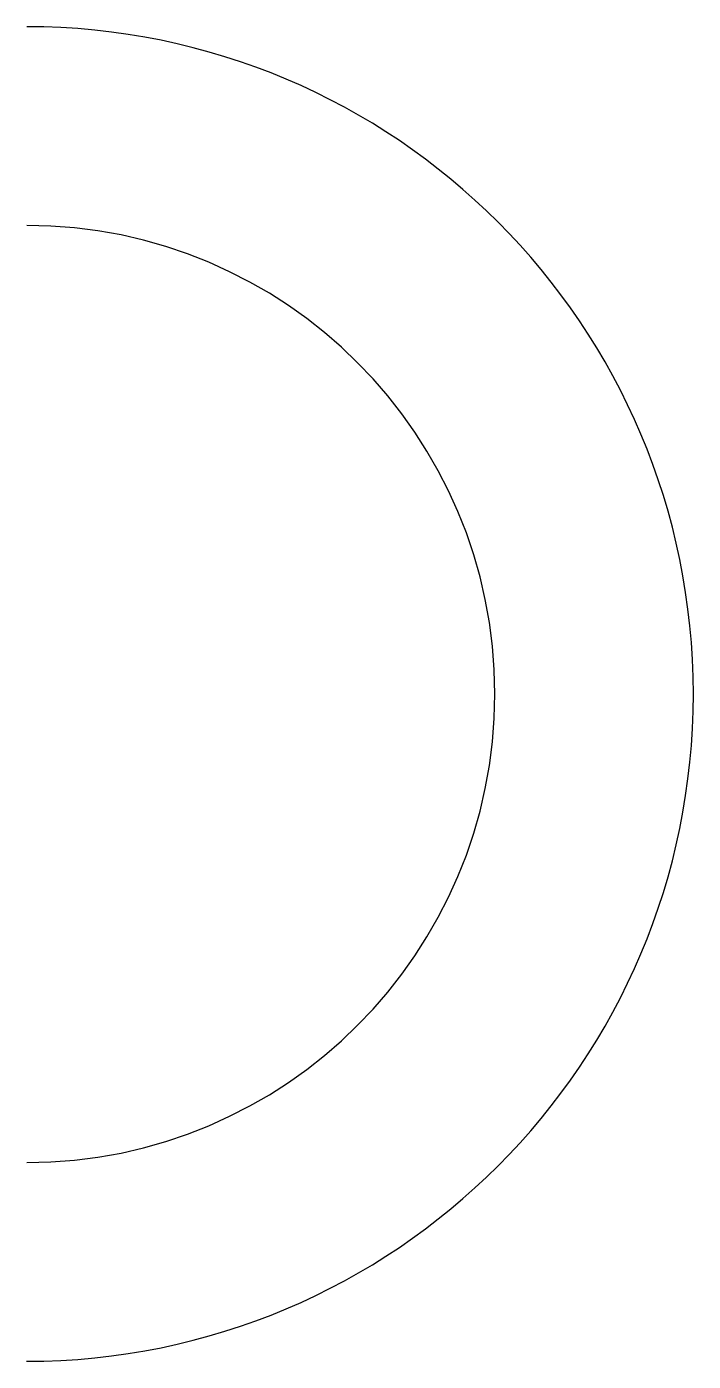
# Model space of a CAD drawing. Header units: inches. Extents: x 0.27 to 1.73, y -1.47 to 1.47.
import ezdxf

# ---------------------------------------------------------------- set-up
doc = ezdxf.new("R2010")
doc.units = ezdxf.units.IN
doc.layers.get('0').update_dxf_attribs({"linetype": 'CONTINUOUS', "lineweight": 25, "true_color": 0x000000})

msp = doc.modelspace()

# ---------------------------------------------------------------- linework, layer by layer
for radius in [1.46875, 1.03125]:
    msp.add_arc((0.265625, 0), radius, 270, 90)

doc.saveas('drawing.dxf')
